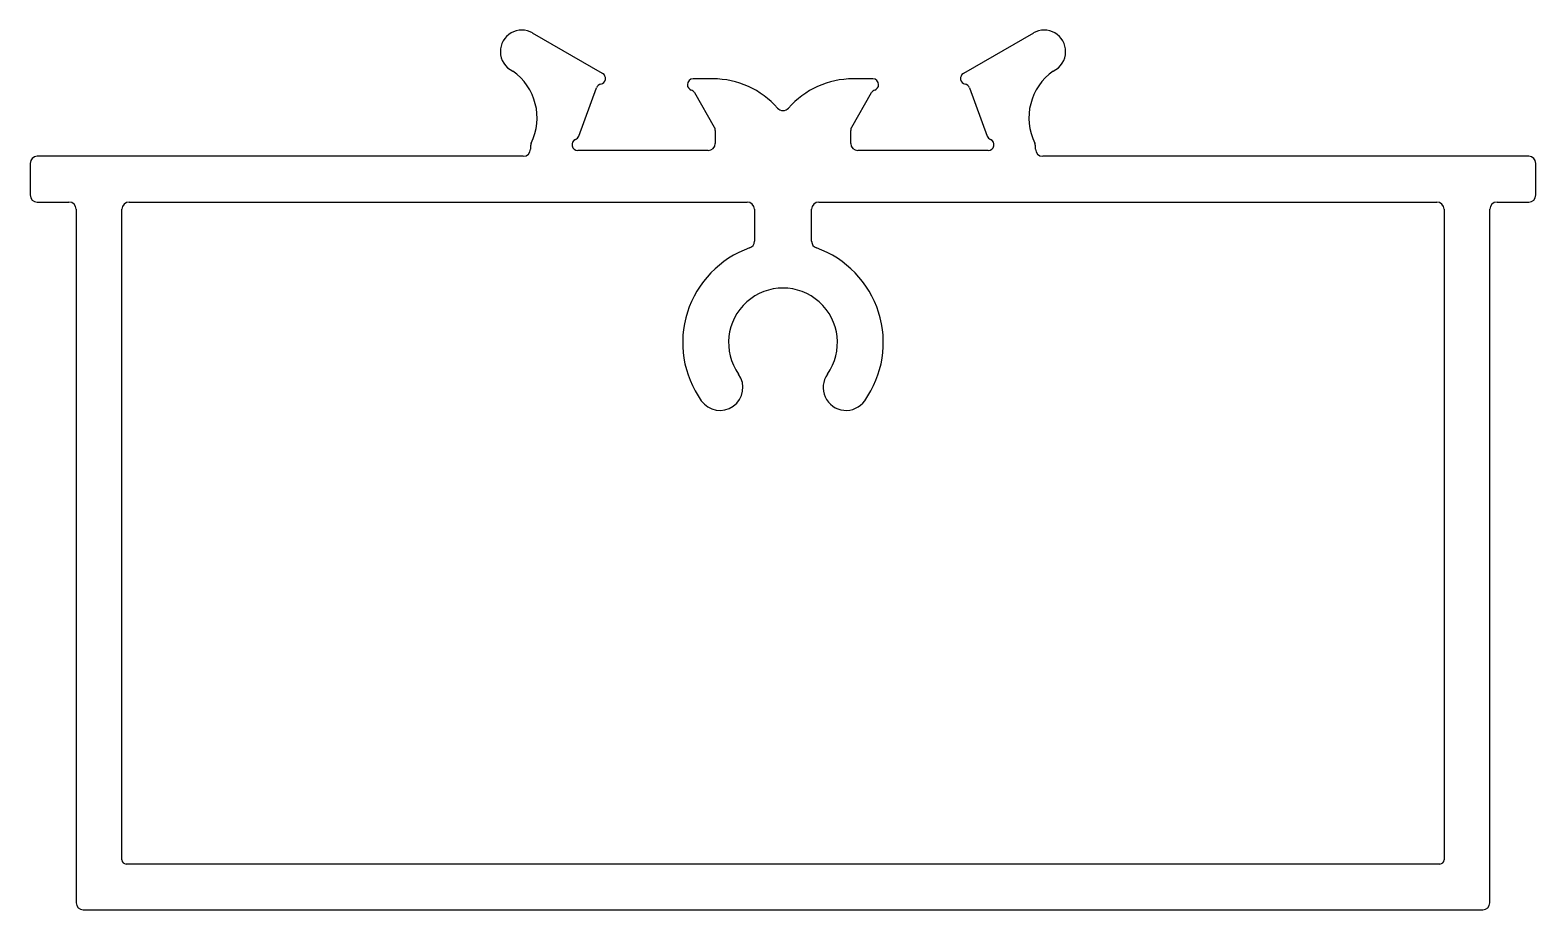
# Model space of a CAD drawing. Header units: inches. Extents: x -26.3 to 26.3, y 0.2 to 30.9.
import ezdxf

# ---------------------------------------------------------------- set-up
doc = ezdxf.new("R2010")
doc.units = ezdxf.units.IN
doc.header["$MEASUREMENT"] = 0
doc.layers.add('BEAD', color=152, linetype='Continuous')

msp = doc.modelspace()

# ---------------------------------------------------------------- linework, layer by layer
at = {"layer": 'BEAD', "color": 7, "lineweight": -2}
for p, q in [((-6.276, 29.369), (-8.721, 30.78)), ((8.757, 30.78), (6.312, 29.369)), ((-2.427, 29.181), (-3.119, 29.181)), ((3.155, 29.181), (2.463, 29.181)), ((-7.108, 27.184), (-6.495, 28.868)), ((-3.073, 28.7), (-2.379, 27.499)), ((2.415, 27.499), (3.109, 28.7)), ((6.531, 28.868), (7.144, 27.184)), ((-2.346, 27.374), (-2.346, 26.931)), ((2.382, 26.931), (2.382, 27.374)), ((-8.794, 26.82), (-8.794, 26.731)), ((8.83, 26.731), (8.83, 26.82)), ((-9.044, 26.481), (-26.005, 26.481)), ((-2.596, 26.681), (-7.146, 26.681)), ((7.182, 26.681), (2.632, 26.681)), ((26.041, 26.481), (9.08, 26.481)), ((-26.255, 26.231), (-26.255, 25.131)), ((26.291, 25.131), (26.291, 26.231)), ((-26.005, 24.881), (-24.9, 24.881)), ((-22.8, 24.881), (-1.232, 24.881)), ((1.268, 24.881), (22.836, 24.881)), ((24.936, 24.881), (26.041, 24.881)), ((-24.65, 24.631), (-24.65, 0.44)), ((-23.05, 1.94), (-23.05, 24.631)), ((-0.982, 24.631), (-0.982, 23.516)), ((1.018, 23.516), (1.018, 24.631)), ((23.086, 24.631), (23.086, 1.94)), ((24.686, 0.44), (24.686, 24.631)), ((22.936, 1.79), (-22.9, 1.79)), ((-24.4, 0.19), (24.436, 0.19))]:
    msp.add_line(p, q, dxfattribs=at)
for centre, radius, start, end in [((-9.096, 30.131), 0.75, 60, 180), ((9.132, 30.131), 0.75, 360, 120), ((-9.096, 30.131), 0.75, 180, 245.025), ((9.132, 30.131), 0.75, 294.975, 360), ((-10.563, 27.815), 2, 333.8029, 54.8875), ((10.599, 27.815), 2, 125.1125, 206.1971), ((-6.304, 28.799), 0.203, 100.2629, 160), ((-6.376, 29.195), 0.2, 280.2629, 60.0001), ((-3.119, 28.981), 0.2, 90, 180), ((-3.119, 28.981), 0.2, 180, 251.2374), ((-2.427, 26.181), 3, 41.3018, 89.9999), ((2.463, 26.181), 3, 90.0001, 138.6982), ((3.155, 28.981), 0.2, 360, 90), ((3.155, 28.981), 0.2, 288.7625, 0), ((6.412, 29.195), 0.2, 119.9999, 259.7371), ((6.34, 28.799), 0.203, 20, 79.7371), ((-3.249, 28.599), 0.203, 29.9997, 71.2374), ((3.285, 28.599), 0.203, 108.7625, 150), ((0.018, 28.328), 0.254, 221.3018, 318.6982), ((-2.596, 27.374), 0.25, 0.0001, 30.0002), ((2.632, 27.374), 0.25, 150.0002, 180.0003), ((-8.54, 26.82), 0.254, 153.8027, 179.9999), ((-7.146, 26.881), 0.2, 112.3473, 270.0001), ((-7.299, 27.254), 0.203, 292.3471, 339.9999), ((-2.596, 26.931), 0.25, 270, 0), ((2.632, 26.931), 0.25, 180, 270), ((7.335, 27.254), 0.203, 199.9998, 247.6527), ((7.182, 26.881), 0.2, 270.0001, 67.6529), ((8.576, 26.82), 0.254, 0.0001, 26.1973), ((-26.005, 26.231), 0.25, 90, 180), ((-9.044, 26.731), 0.25, 270, 0), ((9.08, 26.731), 0.25, 180, 270), ((26.041, 26.231), 0.25, 360, 90), ((-26.005, 25.131), 0.25, 180, 270), ((-24.9, 24.631), 0.25, 360, 90), ((-22.8, 24.631), 0.25, 90, 180), ((-1.232, 24.631), 0.25, 0, 90), ((1.268, 24.631), 0.25, 90, 180), ((22.836, 24.631), 0.25, 360, 90), ((24.936, 24.631), 0.25, 90, 180), ((26.041, 25.131), 0.25, 270, 0), ((0.018, 19.981), 3.5, 109.4712, 215.4309), ((-1.232, 23.516), 0.25, 289.4712, 0), ((1.268, 23.516), 0.25, 180, 250.5288), ((0.018, 19.981), 3.5, 324.5691, 70.5288), ((0.018, 19.981), 1.9, 324.5691, 215.4309), ((-2.182, 18.415), 0.8, 215.4309, 35.4309), ((2.218, 18.415), 0.8, 144.5691, 324.5691), ((-22.9, 1.94), 0.15, 180, 270), ((22.936, 1.94), 0.15, 270, 0), ((-24.4, 0.44), 0.25, 180, 270), ((24.436, 0.44), 0.25, 270, 0)]:
    msp.add_arc(centre, radius, start, end, dxfattribs=at)

doc.saveas('drawing.dxf')
